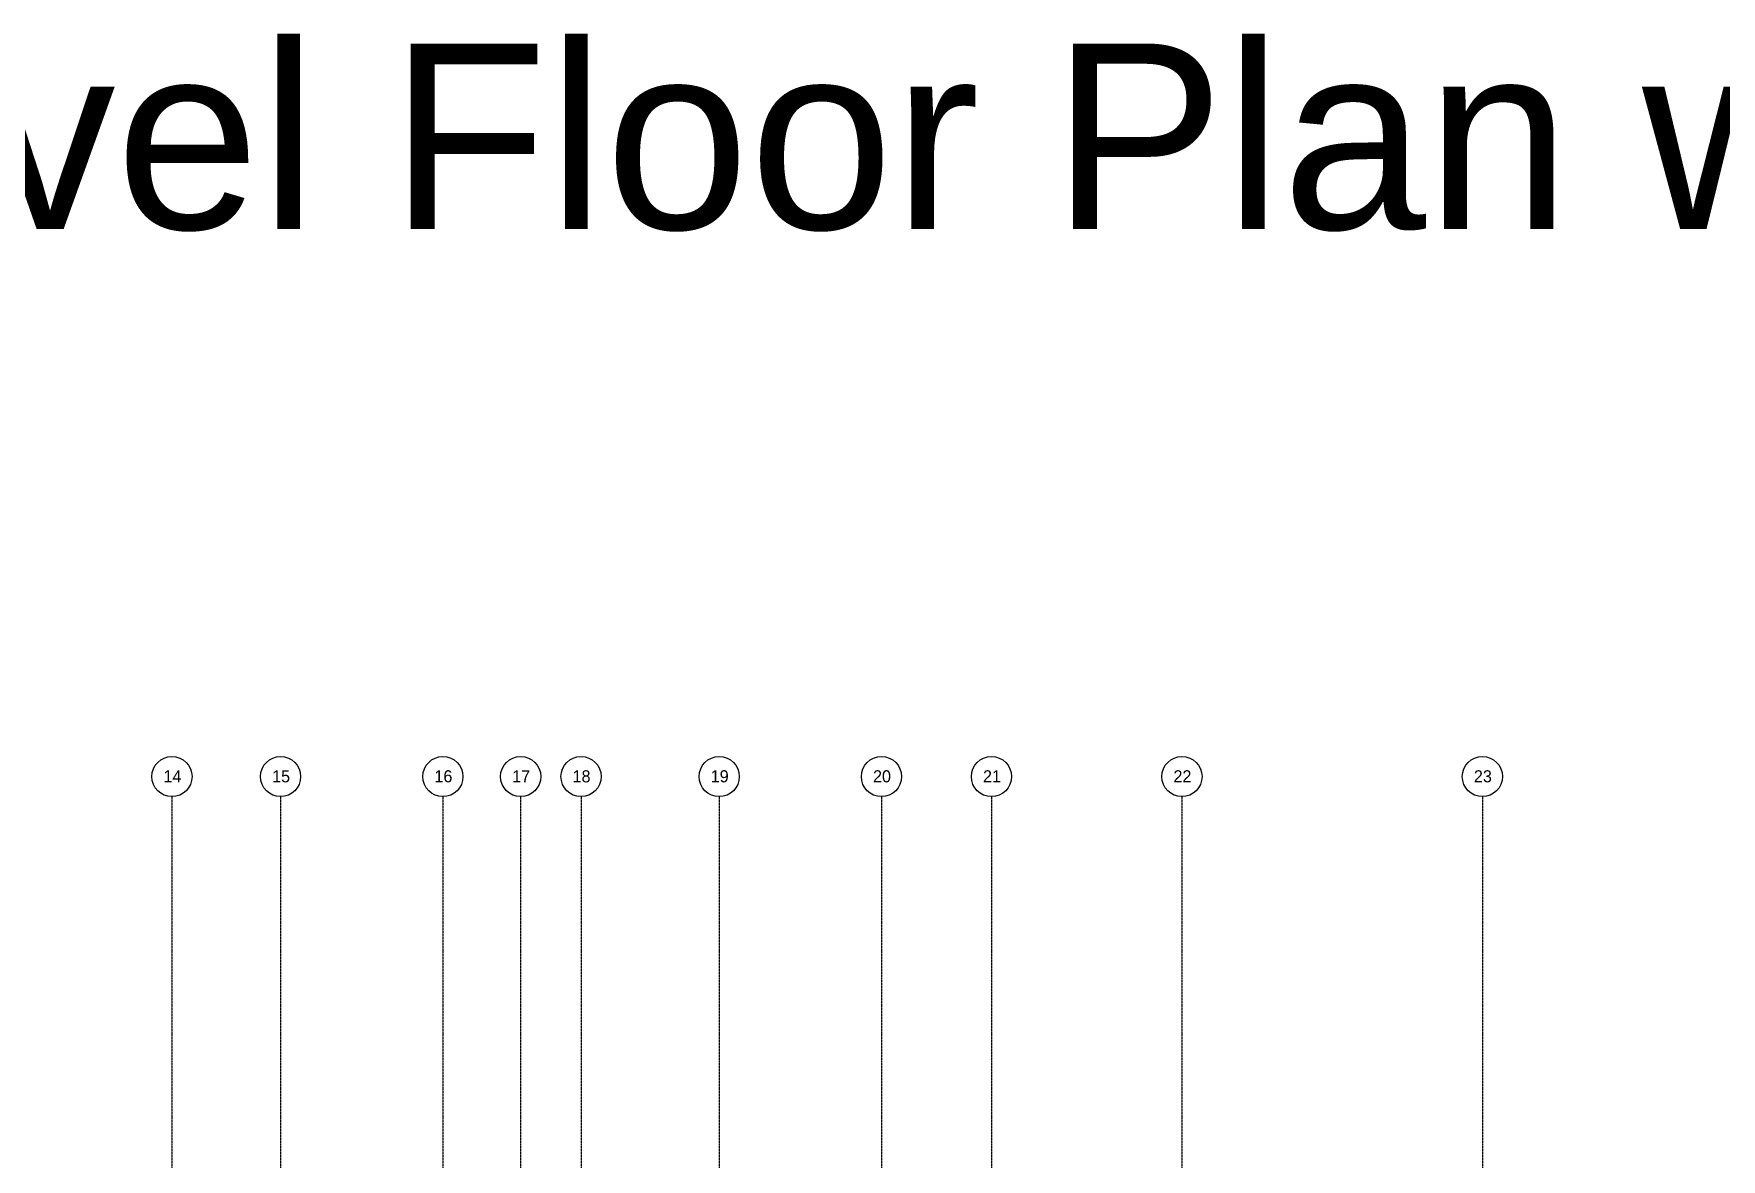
# Model space of a CAD drawing. Header units: inches. Extents: x -6955 to 13123, y -1334 to 3701.
# Drawn here: x 1258 to 2516, y 2862 to 3701 of the extents above; entities that cross this region are included whole.
import ezdxf
from ezdxf.enums import TextEntityAlignment as Align

# ---------------------------------------------------------------- set-up
doc = ezdxf.new("R2010")
doc.units = ezdxf.units.IN
doc.header["$MEASUREMENT"] = 0
doc.linetypes.add('CENTER2', pattern=[1.125, 0.75, -0.125, 0.125, -0.125])
doc.layers.add('A-ANNO-NPLT', color=151, linetype='Continuous', plot=False)
doc.layers.add('A-Grid(SmallScale)', color=11, linetype='CENTER2')
doc.layers.add('S-Grid-Iden', color=7, linetype='Continuous')
doc.styles.add('Arial_1', font='arial.ttf', dxfattribs={"height": 0.092206})

# ---------------------------------------------------------------- blocks, each defined once
blk = doc.blocks.new('Column Bubble')
blk.add_circle((-0.004, -0.002), 0.156)
blk.add_attdef('XX', text='', height=0.0938).set_placement((0, 0), align=Align.MIDDLE_CENTER)

msp = doc.modelspace()

# ---------------------------------------------------------------- linework, layer by layer
at = {"layer": 'A-Grid(SmallScale)'}
for p, q in [((1360.5897, 3132.3201), (1360.5897, 1223.6428)), ((1441.5897, 3132.3201), (1441.5897, 1223.6428)), ((1562.5897, 3132.3201), (1562.5897, 1223.6428)), ((1620.5897, 3132.3201), (1620.5897, 1223.6428)), ((1665.5897, 3132.3201), (1665.5897, 1223.6428)), ((1768.5897, 3132.3201), (1768.5897, 1223.6428)), ((1889.5897, 3132.3201), (1889.5897, 1223.6428)), ((1971.5897, 3132.3201), (1971.5897, 1223.6428)), ((2113.5897, 3132.3201), (2113.5897, 1223.6428)), ((2337.5897, 3132.3201), (2337.5897, 1223.6428))]:
    msp.add_line(p, q, dxfattribs=at)

# ---------------------------------------------------------------- block references
at = {"layer": 'S-Grid-Iden', "xscale": 96, "yscale": 96, "zscale": 96}
for p, values in [((1360.995, 3147.5541), {'XX': '14'}), ((1441.995, 3147.5541), {'XX': '15'}), ((1562.995, 3147.5541), {'XX': '16'}), ((1620.995, 3147.5541), {'XX': '17'}), ((1665.995, 3147.5541), {'XX': '18'}), ((1768.995, 3147.5541), {'XX': '19'}), ((1889.995, 3147.5541), {'XX': '20'}), ((1971.995, 3147.5541), {'XX': '21'}), ((2113.995, 3147.5541), {'XX': '22'}), ((2337.995, 3147.5541), {'XX': '23'})]:
    msp.add_blockref('Column Bubble', p, dxfattribs=at).add_auto_attribs(values)

# ---------------------------------------------------------------- texts
at = {"layer": 'A-ANNO-NPLT', "insert": (1898.4471, 3603.7431), "char_height": 138.300675, "width": 3995.904705, "attachment_point": 5, "style": 'Arial_1'}
msp.add_mtext('Second Level Floor Plan w/o Loading', dxfattribs=at)

doc.saveas('drawing.dxf')
